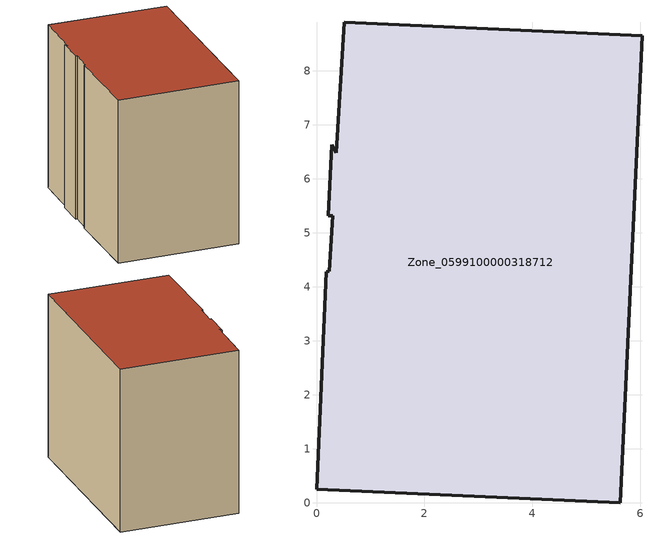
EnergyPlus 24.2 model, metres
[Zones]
Zone_0599100000318712
 floor ground (C_G): 0.51,8.89 6.03,8.65 5.63,0 0,0.25 0.18,4.28 0.24,4.29 0.3,5.31 0.22,5.31 0.28,6.63 0.37,6.48 z1.21
 wall outside (C_F): 0.18,4.28 0,0.25 5.63,0 6.03,8.65 0.51,8.89 0.37,6.48 0.28,6.63 0.22,5.31 0.3,5.31 0.24,4.29 0.18,4.28 z1.21:8.95
 roof outside (C_R): 6.03,8.65 0.51,8.89 0.37,6.48 0.28,6.63 0.22,5.31 0.3,5.31 0.24,4.29 0.18,4.28 0,0.25 5.63,0 z8.95
[BUILDING]
Pand.0599100000318712: North Axis=0; Terrain=City; Loads Convergence Tolerance Value=0.04; Temperature Convergence Tolerance Value=0.4; Solar Distribution=FullExterior; Maximum Number of Warmup Days=25; Minimum Number of Warmup Days=1
[Site:Location]
Rotterdam.The.Hague.AP_ZH_NLD Design_Conditions: Latitude=51.96; Longitude=4.45; Time Zone=1; Elevation=-4.5
[SITE:GROUNDTEMPERATURE:BUILDINGSURFACE]
18, 18, 18, 18, 18, 18, 18, 18, 18, 18, 18, 18
[MATERIAL] Thermal Absorptance=0.9; Solar Absorptance=0.7; Visible Absorptance=0.7
Name | Roughness | Thickness | Conductivity | Density | Specific Heat
G.TC.1992-2005 | MediumSmooth | 0.15 | 0.06 | 540 | 1210
F.TC.1992-2005 | Rough | 0.3 | 0.12 | 1920 | 840
R.TC.1992-2005 | MediumRough | 0.2 | 0.08 | 1500 | 1000
[CONSTRUCTION]
C_G: G.TC.1992-2005
C_F: F.TC.1992-2005
C_R: R.TC.1992-2005
[ZONE]
Zone_0599100000318712: Type=1; Multiplier=1; Ceiling Height=Autocalculate; Volume=Autocalculate; Floor Area=autocalculate; Part of Total Floor Area=Yes
[ZONEINFILTRATION:DESIGNFLOWRATE]
Infil_Zone_0599100000318712: Zone or ZoneList or Space or SpaceList=Zone_0599100000318712; Schedule=AlwaysOn; Design Flow Rate Calculation Method=Flow/Area; Flow Rate per Floor Area=0.0015; Constant Term Coefficient=1; Temperature Term Coefficient=0; Velocity Term Coefficient=0; Velocity Squared Term Coefficient=0
[HVACTEMPLATE:ZONE:IDEALLOADSAIRSYSTEM]
Zone_0599100000318712: Maximum Heating Supply Air Temperature=50; Minimum Cooling Supply Air Temperature=13; Maximum Heating Supply Air Humidity Ratio=0.0156; Minimum Cooling Supply Air Humidity Ratio=0.0077; Heating Limit=NoLimit; Cooling Limit=NoLimit; Dehumidification Control Type=ConstantSensibleHeatRatio; Cooling Sensible Heat Ratio=0.7; Dehumidification Setpoint=60; Humidification Control Type=None; Humidification Setpoint=30; Outdoor Air Method=None; Outdoor Air Flow Rate per Person=0.00944; Outdoor Air Flow Rate per Zone Floor Area=0; Outdoor Air Flow Rate per Zone=0; Demand Controlled Ventilation Type=None; Outdoor Air Economizer Type=NoEconomizer; Heat Recovery Type=None; Sensible Heat Recovery Effectiveness=0.7; Latent Heat Recovery Effectiveness=0.65
[ZONECONTROL:THERMOSTAT]
ThermostatControl_Zone_0599100000318712: Zone or ZoneList=Zone_0599100000318712; Control Type Schedule=DualSetpointControlType; Control 1=Thermostat_Zone_0599100000318712; Temperature Difference Between Cutout And Setpoint=0
[THERMOSTATSETPOINT:DUALSETPOINT]
Thermostat_Zone_0599100000318712: Heating Setpoint Temperature Schedule=HeatingSetpoint_Zone_0599100000318712; Cooling Setpoint Temperature Schedule=CoolingSetpoint_Zone_0599100000318712
[SCHEDULE:COMPACT]
HeatingSetpoint_Zone_0599100000318712: Through: 12/31, For: AllDays, Until: 24:00, 21
CoolingSetpoint_Zone_0599100000318712: Through: 12/31, For: AllDays, Until: 24:00, 24
DualSetpointControlType: Through: 12/31, For: AllDays, Until: 24:00, 4
AlwaysOn: Through: 12/31, For: AllDays, Until: 24:00, 1
